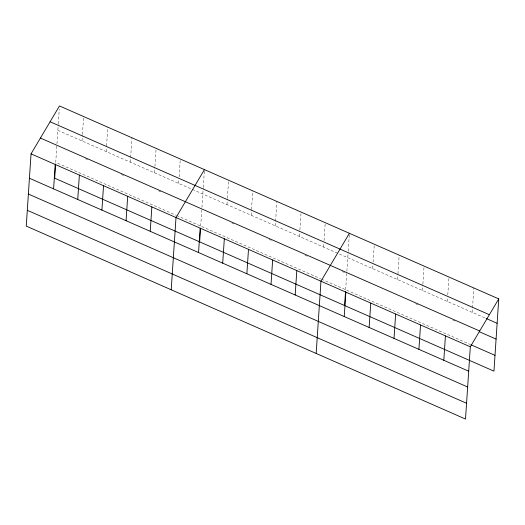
<?xml version="1.0" encoding="UTF-8"?>
<svg xmlns="http://www.w3.org/2000/svg" width="525" height="525" viewBox="0 0 525 525"><rect width="100%" height="100%" fill="white"/><g stroke="black" fill="none" stroke-linecap="round" stroke-linejoin="round"><path stroke-width="0.39" stroke-dasharray="2.62 1.97" d="M56.812 146.127L55.735 162.396L175.796 215.138M56.969 143.758L58.242 124.648M58.295 123.834L59.266 109.2M82.018 140.949L82.399 135.26M82.451 134.446L83.639 116.557M106.181 151.567L106.503 146.685M106.562 145.871L107.802 127.175M130.338 162.179L131.959 137.786M154.501 172.791L154.882 167.101M154.934 166.287L156.122 148.398M178.657 183.402L178.874 180.147M179.091 176.899L180.278 159.009M200.688 226.072L201.771 209.803M201.928 207.434L203.201 188.324M203.254 187.51L204.389 170.435M226.977 204.625L227.358 198.936M227.41 198.122L228.598 180.232M251.14 215.243L251.462 210.361M251.514 209.547L252.761 190.851M275.297 225.855L276.918 201.462M299.46 236.467L299.834 230.777M299.893 229.963L301.081 212.074M323.617 247.078L323.833 243.823M324.05 240.575L325.238 222.685M345.647 289.748L346.73 273.479M346.887 271.11L348.154 252M348.213 251.186L349.342 234.111M372.671 268.623L372.888 265.374M373.104 262.119L374.292 244.23M397.563 279.562L397.884 274.68M397.943 273.866L399.184 255.17M422.454 290.496L422.835 284.799M422.887 283.992L424.075 266.103M447.346 301.429L447.562 298.174M447.779 294.925L448.967 277.036M472.238 312.362L473.858 287.969M57.862 130.338L485.415 318.15M85.365 158.668L87.563 159.633M121.236 174.431L124.897 176.039M158.576 190.831L160.775 191.796M231.787 222.987L233.986 223.952M269.128 239.393L271.32 240.358M304.999 255.15L308.661 256.758M342.339 271.55L344.531 272.514M415.551 303.713L417.742 304.677M452.885 320.112L455.083 321.077M176.531 215.46L320.755 278.814M321.49 279.136L470.111 344.42"/><path stroke-width="0.79" d="M31.047 153.858L26.25 226.098L465.517 419.055L470.315 346.815L498.75 298.902L59.483 105.945L31.047 153.858L470.315 346.815M53.589 188.862L55.21 164.469M55.63 163.977L54.685 178.185L493.953 371.142L498.75 298.902M77.746 199.474L79.367 175.081M101.909 210.085L103.53 185.692M126.066 220.703L127.687 196.311M150.229 231.315L151.85 206.922M171.209 289.774L176.006 217.534L204.442 169.621M198.548 252.538L200.169 228.145M199.644 241.861L200.53 228.441M222.705 263.15L224.326 238.757M246.868 273.761L248.489 249.368M271.025 284.379L272.646 259.987M295.188 294.991L296.809 270.598M316.168 353.45L320.965 281.21L349.401 233.297M344.603 305.537L345.542 291.329M344.236 316.536L345.857 292.143M369.127 327.469L370.748 303.076M394.019 338.402L395.64 314.009M418.911 349.342L420.532 324.949M443.802 360.275L445.423 335.882M50.098 121.754L489.366 314.711M486.15 318.472L497.129 323.295M40.432 138.049L479.699 331.006M479.24 331.688L496.079 339.084M470.84 344.741L495.003 355.353M29.426 178.251L468.694 371.208M28.376 194.04L467.65 386.997M27.3 210.308L466.567 403.266"/></g></svg>
